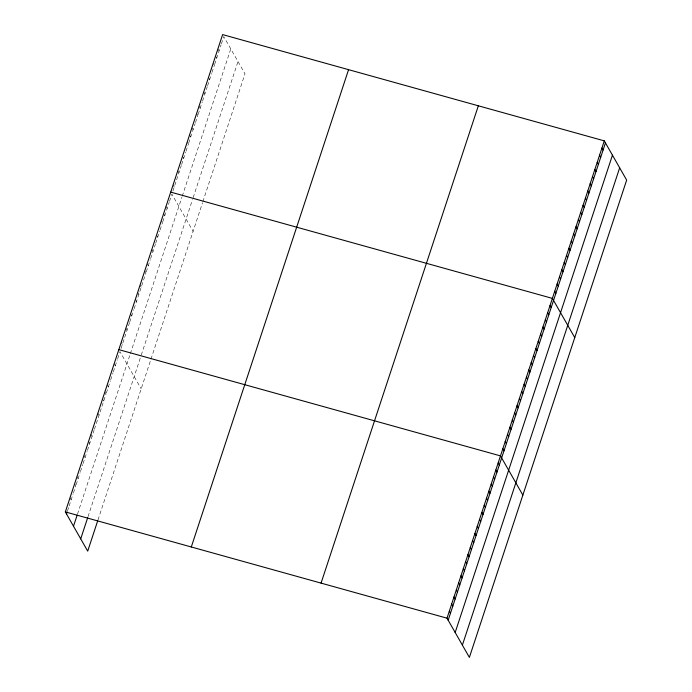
<?xml version="1.0" encoding="UTF-8"?>
<svg xmlns="http://www.w3.org/2000/svg" width="692" height="692" viewBox="0 0 692 692"><rect width="100%" height="100%" fill="white"/><g stroke="black" fill="none" stroke-linecap="round" stroke-linejoin="round"><path stroke-width="0.52" stroke-dasharray="3.46 2.59" d="M67.496 510.921L68.828 506.89M69.157 505.878L73.144 493.785M73.473 492.773L75.8 485.723L74.641 483.691M76.137 484.711L80.116 472.619M80.454 471.607L82.781 464.548M83.109 463.545L87.097 451.452M87.426 450.44L94.069 430.277M94.406 429.274L106.023 393.99L104.864 391.957M106.36 392.987L110.348 380.885M110.677 379.882L113.004 372.824M113.332 371.82L117.32 359.719M117.649 358.715L119.975 351.657L141.185 388.843M120.988 348.586L124.361 338.362M124.698 337.341L129.413 323.017L128.254 320.984M129.75 321.996L133.798 309.722M134.136 308.701L143.235 281.082M143.564 280.061L145.925 272.899L144.766 270.866M146.263 271.878L150.311 259.604M150.648 258.583L155.363 244.267M155.7 243.238L159.748 230.964M160.086 229.943L162.438 222.781L161.279 220.748M162.776 221.76L169.185 202.332M169.523 201.303L171.875 194.149L193.094 231.336M172.888 191.078L176.261 180.846M176.598 179.825L181.313 165.509M181.65 164.488L185.698 152.214M186.036 151.185L188.388 144.031L187.229 141.998M188.726 143.002L195.135 123.574M195.473 122.553L197.825 115.391L196.666 113.358M198.163 114.37L202.211 102.096M202.548 101.067L207.263 86.751M207.6 85.73L211.648 73.456M211.986 72.435L214.347 65.273L213.188 63.24M214.684 64.252L221.085 44.816M221.423 43.795L223.784 36.633L244.994 73.819L202.86 201.675M77.487 514.121L130.01 354.728M130.347 353.698L181.91 197.211M182.247 196.191L230.782 48.907M88.022 516.682L140.588 357.141M141.263 355.091L192.497 199.625M193.172 197.583L237.996 61.553M98.013 519.882L150.622 360.203M150.96 359.183L202.531 202.695M217.902 48.916L219.061 50.948M215.541 56.078L216.7 58.111M208.465 77.556L209.624 79.589M203.751 91.88L204.91 93.913M199.028 106.196L200.187 108.229M191.952 127.674L193.111 129.707M189.591 134.836L190.75 136.869M182.515 156.314L183.674 158.347M177.792 170.63L178.96 172.663M173.078 184.954L174.237 186.987M166.002 206.432L167.161 208.465M163.641 213.594L164.8 215.627M156.565 235.072L157.724 237.105M151.842 249.388L153.001 251.421M147.128 263.713L148.287 265.745M140.052 285.19L141.211 287.223M137.691 292.344L138.85 294.377M135.329 299.506L136.488 301.539M130.615 313.831L131.774 315.863M125.892 328.146L127.051 330.179M121.178 342.462L122.337 344.495M114.163 363.733L115.33 365.774M107.191 384.908L108.35 386.94M102.546 399.016L103.705 401.049M97.892 413.124L99.051 415.157M90.92 434.299L92.079 436.332M88.593 441.349L89.752 443.382M83.94 455.466L85.099 457.498M76.968 476.632L78.127 478.665M69.996 497.799L71.155 499.832"/><path stroke-width="1.04" d="M65.342 511.907L222.616 34.6L604.289 140.865L626.658 180.093L469.384 657.4L447.006 618.181L65.342 511.907L87.711 551.135L97.676 520.894M66.501 513.94L67.167 511.924M73.499 526.214L77.158 515.125M80.713 538.86L87.685 517.694M191.295 546.983L348.569 69.667M321.062 583.114L478.336 105.798M447.006 618.181L604.289 140.865M448.165 620.214L605.448 142.898M455.172 632.488L612.446 155.172M462.377 645.126L619.66 167.819M170.716 192.117L552.38 298.382L574.758 337.601M118.816 349.624L500.48 455.89L522.858 495.117M601.928 148.027L603.087 150.06M599.566 155.19L600.725 157.222M597.205 162.343L598.372 164.385M594.852 169.505L596.011 171.538M592.49 176.668L593.649 178.7M590.129 183.83L591.288 185.863M587.776 190.983L588.935 193.016M585.415 198.146L586.574 200.178M583.053 205.308L584.212 207.34M580.692 212.461L581.851 214.494M578.339 219.624L579.498 221.656M575.978 226.786L577.137 228.818M573.616 233.948L574.775 235.981M571.255 241.101L572.414 243.134M568.902 248.264L570.061 250.296M566.54 255.426L567.699 257.459M564.179 262.579L565.338 264.612M561.817 269.742L562.977 271.774M559.465 276.904L560.624 278.937M557.103 284.057L558.262 286.099M554.742 291.22L555.901 293.252M550.028 305.544L551.187 307.577M547.666 312.697L548.825 314.73M545.305 319.86L546.464 321.892M542.952 327.022L544.111 329.055M540.59 334.175L541.75 336.208M538.229 341.338L539.388 343.37M535.867 348.5L537.027 350.533M533.515 355.662L534.674 357.695M531.153 362.816L532.312 364.848M528.792 369.978L529.951 372.011M526.43 377.14L527.589 379.173M524.078 384.294L525.237 386.326M521.716 391.456L522.875 393.488M519.355 398.618L520.514 400.651M516.993 405.772L518.161 407.813M514.64 412.934L515.799 414.966M512.279 420.096L513.438 422.129M509.918 427.258L511.077 429.291M507.556 434.412L508.724 436.444M505.203 441.574L506.362 443.607M502.842 448.736L504.001 450.769M498.153 462.948L499.321 464.981M495.835 470.006L496.994 472.039M493.508 477.065L494.668 479.098M491.182 484.115L492.341 486.147M488.855 491.173L490.014 493.206M486.537 498.231L487.696 500.264M484.21 505.281L485.369 507.314M481.883 512.339L483.042 514.372M479.556 519.398L480.715 521.431M477.229 526.456L478.397 528.489M474.911 533.506L476.07 535.539M472.584 540.564L473.743 542.597M470.257 547.623L471.416 549.656M467.93 554.673L469.089 556.705M465.612 561.731L466.771 563.764M463.285 568.789L464.444 570.822M460.958 575.839L462.118 577.881M458.632 582.898L459.791 584.93M456.305 589.956L457.464 591.989M453.987 597.014L455.146 599.047M451.66 604.064L452.819 606.097M449.333 611.122L450.492 613.155"/></g></svg>
